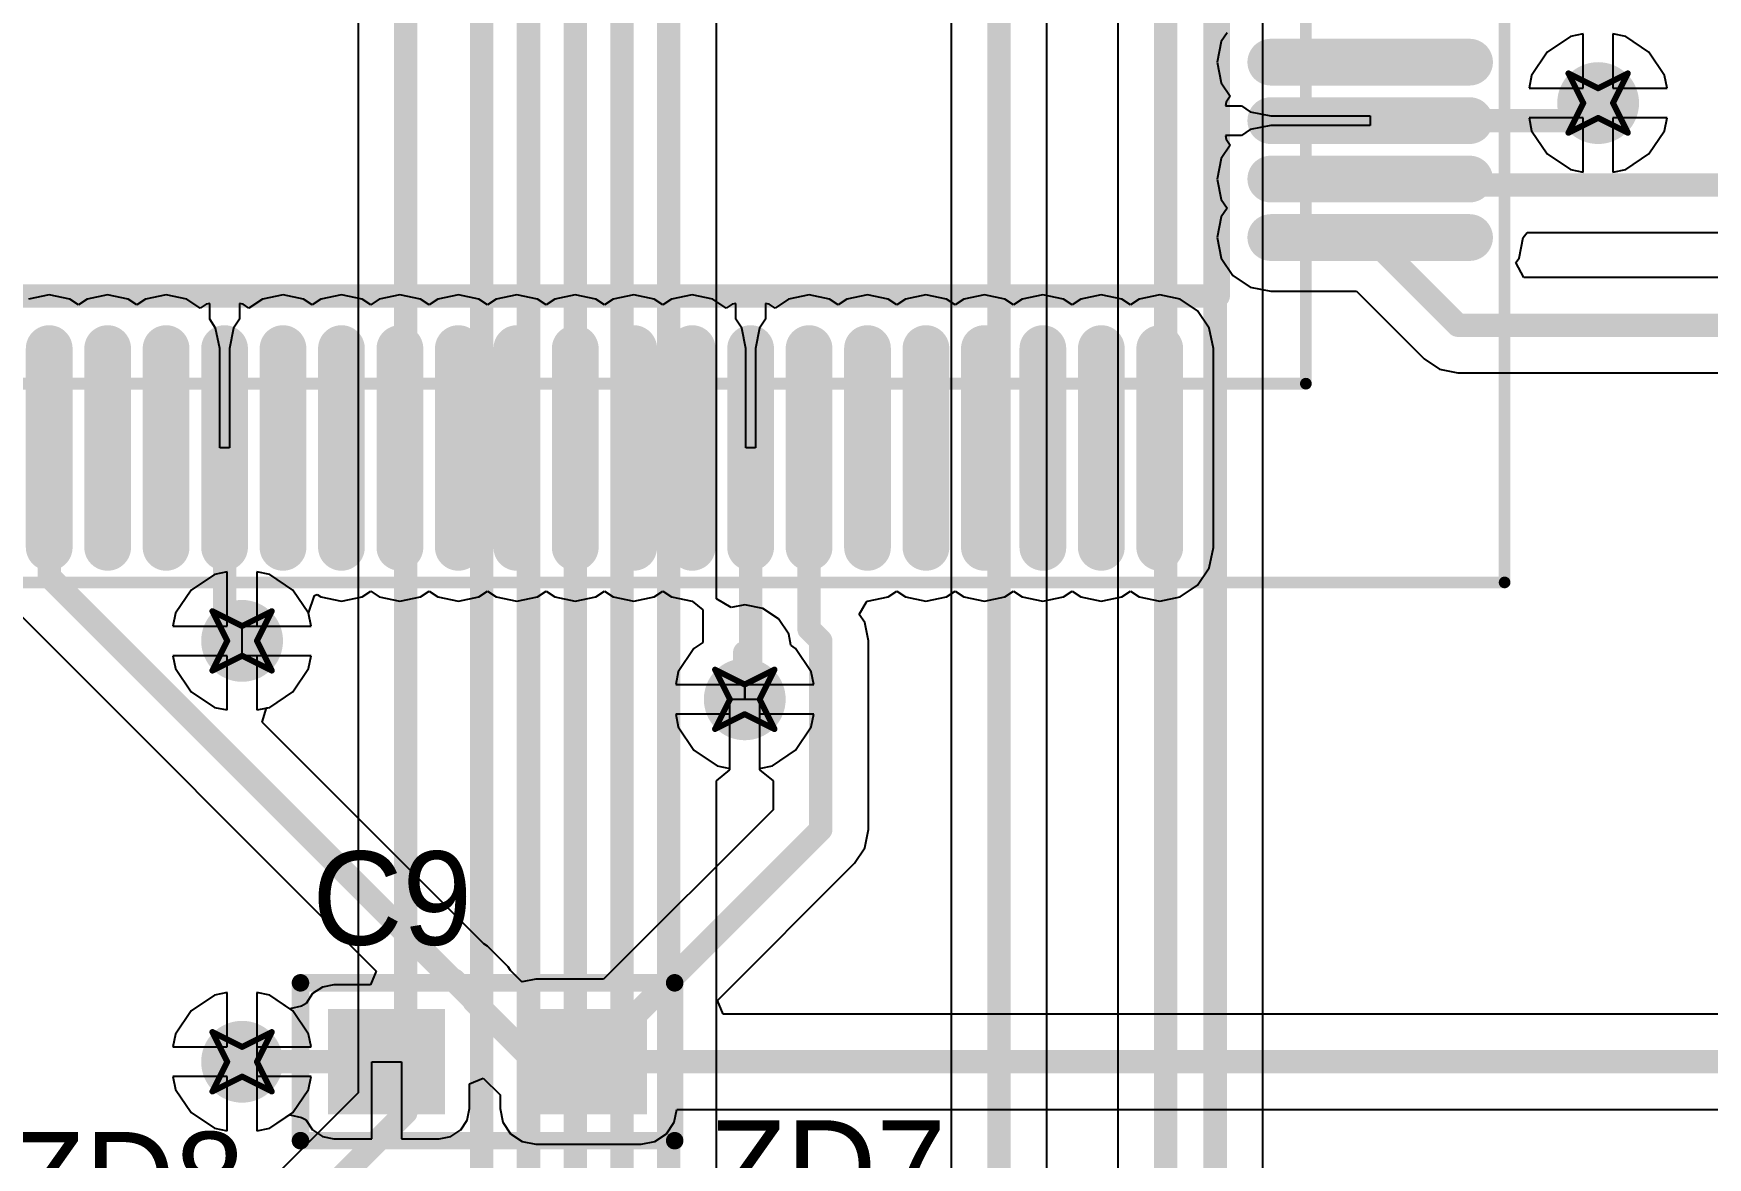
# Model space of a CAD drawing. Header units: millimetres. Extents: x 21 to 336, y 20 to 129.
# Drawn here: x 45.02 to 59.34, y 40.88 to 50.5 of the extents above; entities that cross this region are included whole.
import ezdxf

# ---------------------------------------------------------------- set-up
doc = ezdxf.new("R2010")
doc.units = ezdxf.units.MM
for name, color, linetype in [('BottomLayer', 5, 'Continuous'), ('DrillDrawing', 1, 'Continuous'), ('Mechanical13', 56, 'Continuous'), ('Mechanical15', 56, 'Continuous'), ('MultiLayer', 9, 'Continuous'), ('TopLayer', 1, 'Continuous'), ('TopOverlay', 2, 'Continuous'), ('TopPaste', 8, 'Continuous'), ('TopSolder', 216, 'Continuous')]:
    doc.layers.add(name, color=color, linetype=linetype)

# ---------------------------------------------------------------- blocks, each defined once
blk = doc.blocks.new('SMD_RC0603_10')
at = {"layer": 'TopLayer'}
for points in [[(-1.314, -0.4), (-0.414, -0.4), (-1.314, 0.4), (-0.414, 0.4)], [(0.414, -0.4), (1.314, -0.4), (0.414, 0.4), (1.314, 0.4)]]:
    blk.add_solid(points, dxfattribs=at)
at = {"layer": 'TopOverlay', "const_width": 0.15}
for points in [[(-1.6, 0.675), (1.6, 0.675)], [(-1.6, -0.675), (-1.6, 0.675)], [(1.6, -0.675), (1.6, 0.675)], [(-1.6, -0.675), (1.6, -0.675)]]:
    blk.add_lwpolyline(points, dxfattribs=at)
at = {"layer": 'TopOverlay', "const_width": 0.075}
for points in [[(-1.638, 0.675, 1), (-1.563, 0.675, 1)], [(-1.638, 0.675, 1), (-1.563, 0.675, 1)], [(1.563, 0.675, 1), (1.638, 0.675, 1)], [(1.563, 0.675, 1), (1.638, 0.675, 1)], [(-1.638, -0.675, 1), (-1.563, -0.675, 1)], [(-1.638, -0.675, 1), (-1.563, -0.675, 1)], [(1.563, -0.675, 1), (1.638, -0.675, 1)], [(1.563, -0.675, 1), (1.638, -0.675, 1)]]:
    blk.add_lwpolyline(points, format="xyb", close=True, dxfattribs=at)
at = {"layer": 'TopPaste'}
for points in [[(-1.314, -0.4), (-0.414, -0.4), (-1.314, 0.4), (-0.414, 0.4)], [(0.414, -0.4), (1.314, -0.4), (0.414, 0.4), (1.314, 0.4)]]:
    blk.add_solid(points, dxfattribs=at)
at = {"layer": 'TopSolder'}
for points in [[(-1.364, -0.45), (-0.364, -0.45), (-1.364, 0.45), (-0.364, 0.45)], [(0.364, -0.45), (1.364, -0.45), (0.364, 0.45), (1.364, 0.45)]]:
    blk.add_solid(points, dxfattribs=at)
blk = doc.blocks.new('LQFP80_N_18')
at = {"layer": 'Mechanical13', "const_width": 0.1}
for points in [[(6, -6), (6, 6)], [(-6, -6), (6, -6)]]:
    blk.add_lwpolyline(points, dxfattribs=at)
at = {"layer": 'Mechanical13', "const_width": 0.05}
blk.add_lwpolyline([(5.975, -6, 1), (6.025, -6, 1)], format="xyb", close=True, dxfattribs=at)
blk.add_lwpolyline([(5.975, -6, 1), (6.025, -6, 1)], format="xyb", close=True, dxfattribs=at)
at = {"layer": 'Mechanical15', "const_width": 0.1}
for points in [[(7.7, -7.7), (7.7, 7.7)], [(-7.7, -7.7), (7.7, -7.7)]]:
    blk.add_lwpolyline(points, dxfattribs=at)
at = {"layer": 'Mechanical15', "const_width": 0.05}
blk.add_lwpolyline([(7.675, -7.7, 1), (7.725, -7.7, 1)], format="xyb", close=True, dxfattribs=at)
blk.add_lwpolyline([(7.675, -7.7, 1), (7.725, -7.7, 1)], format="xyb", close=True, dxfattribs=at)
at = {"layer": 'TopLayer', "const_width": 0.3}
for points in [[(5.7, -3.25), (7.4, -3.25)], [(5.7, -3.75), (7.4, -3.75)], [(5.7, -4.25), (7.4, -4.25)], [(5.7, -4.75), (7.4, -4.75)], [(-4.75, -5.7), (-4.75, -7.4)], [(-4.25, -5.7), (-4.25, -7.4)], [(-3.75, -5.7), (-3.75, -7.4)], [(-3.25, -5.7), (-3.25, -7.4)], [(-2.75, -5.7), (-2.75, -7.4)], [(-2.25, -5.7), (-2.25, -7.4)], [(-1.75, -5.7), (-1.75, -7.4)], [(-1.25, -5.7), (-1.25, -7.4)], [(-0.75, -5.7), (-0.75, -7.4)], [(-0.25, -5.7), (-0.25, -7.4)], [(0.25, -5.7), (0.25, -7.4)], [(0.75, -5.7), (0.75, -7.4)], [(1.25, -5.7), (1.25, -7.4)], [(1.75, -5.7), (1.75, -7.4)], [(2.25, -5.7), (2.25, -7.4)], [(2.75, -5.7), (2.75, -7.4)], [(3.25, -5.7), (3.25, -7.4)], [(3.75, -5.7), (3.75, -7.4)], [(4.25, -5.7), (4.25, -7.4)], [(4.75, -5.7), (4.75, -7.4)]]:
    blk.add_lwpolyline(points, dxfattribs=at)
at = {"layer": 'TopLayer', "const_width": 0.15}
for points in [[(5.625, -3.25, 1), (5.775, -3.25, 1)], [(7.325, -3.25, 1), (7.475, -3.25, 1)], [(5.625, -3.75, 1), (5.775, -3.75, 1)], [(7.325, -3.75, 1), (7.475, -3.75, 1)], [(5.625, -4.25, 1), (5.775, -4.25, 1)], [(7.325, -4.25, 1), (7.475, -4.25, 1)], [(5.625, -4.75, 1), (5.775, -4.75, 1)], [(7.325, -4.75, 1), (7.475, -4.75, 1)], [(-4.825, -5.7, 1), (-4.675, -5.7, 1)], [(-4.325, -5.7, 1), (-4.175, -5.7, 1)], [(-3.825, -5.7, 1), (-3.675, -5.7, 1)], [(-3.325, -5.7, 1), (-3.175, -5.7, 1)], [(-2.825, -5.7, 1), (-2.675, -5.7, 1)], [(-2.325, -5.7, 1), (-2.175, -5.7, 1)], [(-1.825, -5.7, 1), (-1.675, -5.7, 1)], [(-1.325, -5.7, 1), (-1.175, -5.7, 1)], [(-0.825, -5.7, 1), (-0.675, -5.7, 1)], [(-0.325, -5.7, 1), (-0.175, -5.7, 1)], [(0.175, -5.7, 1), (0.325, -5.7, 1)], [(0.675, -5.7, 1), (0.825, -5.7, 1)], [(1.175, -5.7, 1), (1.325, -5.7, 1)], [(1.675, -5.7, 1), (1.825, -5.7, 1)], [(2.175, -5.7, 1), (2.325, -5.7, 1)], [(2.675, -5.7, 1), (2.825, -5.7, 1)], [(3.175, -5.7, 1), (3.325, -5.7, 1)], [(3.675, -5.7, 1), (3.825, -5.7, 1)], [(4.175, -5.7, 1), (4.325, -5.7, 1)], [(4.675, -5.7, 1), (4.825, -5.7, 1)], [(-4.825, -7.4, 1), (-4.675, -7.4, 1)], [(-4.325, -7.4, 1), (-4.175, -7.4, 1)], [(-3.825, -7.4, 1), (-3.675, -7.4, 1)], [(-3.325, -7.4, 1), (-3.175, -7.4, 1)], [(-2.825, -7.4, 1), (-2.675, -7.4, 1)], [(-2.325, -7.4, 1), (-2.175, -7.4, 1)], [(-1.825, -7.4, 1), (-1.675, -7.4, 1)], [(-1.325, -7.4, 1), (-1.175, -7.4, 1)], [(-0.825, -7.4, 1), (-0.675, -7.4, 1)], [(-0.325, -7.4, 1), (-0.175, -7.4, 1)], [(0.175, -7.4, 1), (0.325, -7.4, 1)], [(0.675, -7.4, 1), (0.825, -7.4, 1)], [(1.175, -7.4, 1), (1.325, -7.4, 1)], [(1.675, -7.4, 1), (1.825, -7.4, 1)], [(2.175, -7.4, 1), (2.325, -7.4, 1)], [(2.675, -7.4, 1), (2.825, -7.4, 1)], [(3.175, -7.4, 1), (3.325, -7.4, 1)], [(3.675, -7.4, 1), (3.825, -7.4, 1)], [(4.175, -7.4, 1), (4.325, -7.4, 1)], [(4.675, -7.4, 1), (4.825, -7.4, 1)]]:
    blk.add_lwpolyline(points, format="xyb", close=True, dxfattribs=at)
at = {"layer": 'TopOverlay', "const_width": 0.2}
for points in [[(5.25, -5.25), (5.25, 5.25)], [(-5.25, -5.25), (5.25, -5.25)]]:
    blk.add_lwpolyline(points, dxfattribs=at)
at = {"layer": 'TopOverlay', "const_width": 0.1}
blk.add_lwpolyline([(5.2, -5.25, 1), (5.3, -5.25, 1)], format="xyb", close=True, dxfattribs=at)
blk.add_lwpolyline([(5.2, -5.25, 1), (5.3, -5.25, 1)], format="xyb", close=True, dxfattribs=at)
at = {"layer": 'TopPaste', "const_width": 0.3}
for points in [[(5.7, -3.25), (7.4, -3.25)], [(5.7, -3.75), (7.4, -3.75)], [(5.7, -4.25), (7.4, -4.25)], [(5.7, -4.75), (7.4, -4.75)], [(-4.75, -5.7), (-4.75, -7.4)], [(-4.25, -5.7), (-4.25, -7.4)], [(-3.75, -5.7), (-3.75, -7.4)], [(-3.25, -5.7), (-3.25, -7.4)], [(-2.75, -5.7), (-2.75, -7.4)], [(-2.25, -5.7), (-2.25, -7.4)], [(-1.75, -5.7), (-1.75, -7.4)], [(-1.25, -5.7), (-1.25, -7.4)], [(-0.75, -5.7), (-0.75, -7.4)], [(-0.25, -5.7), (-0.25, -7.4)], [(0.25, -5.7), (0.25, -7.4)], [(0.75, -5.7), (0.75, -7.4)], [(1.25, -5.7), (1.25, -7.4)], [(1.75, -5.7), (1.75, -7.4)], [(2.25, -5.7), (2.25, -7.4)], [(2.75, -5.7), (2.75, -7.4)], [(3.25, -5.7), (3.25, -7.4)], [(3.75, -5.7), (3.75, -7.4)], [(4.25, -5.7), (4.25, -7.4)], [(4.75, -5.7), (4.75, -7.4)]]:
    blk.add_lwpolyline(points, dxfattribs=at)
at = {"layer": 'TopPaste', "const_width": 0.15}
for points in [[(5.625, -3.25, 1), (5.775, -3.25, 1)], [(7.325, -3.25, 1), (7.475, -3.25, 1)], [(5.625, -3.75, 1), (5.775, -3.75, 1)], [(7.325, -3.75, 1), (7.475, -3.75, 1)], [(5.625, -4.25, 1), (5.775, -4.25, 1)], [(7.325, -4.25, 1), (7.475, -4.25, 1)], [(5.625, -4.75, 1), (5.775, -4.75, 1)], [(7.325, -4.75, 1), (7.475, -4.75, 1)], [(-4.825, -5.7, 1), (-4.675, -5.7, 1)], [(-4.325, -5.7, 1), (-4.175, -5.7, 1)], [(-3.825, -5.7, 1), (-3.675, -5.7, 1)], [(-3.325, -5.7, 1), (-3.175, -5.7, 1)], [(-2.825, -5.7, 1), (-2.675, -5.7, 1)], [(-2.325, -5.7, 1), (-2.175, -5.7, 1)], [(-1.825, -5.7, 1), (-1.675, -5.7, 1)], [(-1.325, -5.7, 1), (-1.175, -5.7, 1)], [(-0.825, -5.7, 1), (-0.675, -5.7, 1)], [(-0.325, -5.7, 1), (-0.175, -5.7, 1)], [(0.175, -5.7, 1), (0.325, -5.7, 1)], [(0.675, -5.7, 1), (0.825, -5.7, 1)], [(1.175, -5.7, 1), (1.325, -5.7, 1)], [(1.675, -5.7, 1), (1.825, -5.7, 1)], [(2.175, -5.7, 1), (2.325, -5.7, 1)], [(2.675, -5.7, 1), (2.825, -5.7, 1)], [(3.175, -5.7, 1), (3.325, -5.7, 1)], [(3.675, -5.7, 1), (3.825, -5.7, 1)], [(4.175, -5.7, 1), (4.325, -5.7, 1)], [(4.675, -5.7, 1), (4.825, -5.7, 1)], [(-4.825, -7.4, 1), (-4.675, -7.4, 1)], [(-4.325, -7.4, 1), (-4.175, -7.4, 1)], [(-3.825, -7.4, 1), (-3.675, -7.4, 1)], [(-3.325, -7.4, 1), (-3.175, -7.4, 1)], [(-2.825, -7.4, 1), (-2.675, -7.4, 1)], [(-2.325, -7.4, 1), (-2.175, -7.4, 1)], [(-1.825, -7.4, 1), (-1.675, -7.4, 1)], [(-1.325, -7.4, 1), (-1.175, -7.4, 1)], [(-0.825, -7.4, 1), (-0.675, -7.4, 1)], [(-0.325, -7.4, 1), (-0.175, -7.4, 1)], [(0.175, -7.4, 1), (0.325, -7.4, 1)], [(0.675, -7.4, 1), (0.825, -7.4, 1)], [(1.175, -7.4, 1), (1.325, -7.4, 1)], [(1.675, -7.4, 1), (1.825, -7.4, 1)], [(2.175, -7.4, 1), (2.325, -7.4, 1)], [(2.675, -7.4, 1), (2.825, -7.4, 1)], [(3.175, -7.4, 1), (3.325, -7.4, 1)], [(3.675, -7.4, 1), (3.825, -7.4, 1)], [(4.175, -7.4, 1), (4.325, -7.4, 1)], [(4.675, -7.4, 1), (4.825, -7.4, 1)]]:
    blk.add_lwpolyline(points, format="xyb", close=True, dxfattribs=at)
at = {"layer": 'TopSolder', "const_width": 0.4}
for points in [[(5.7, -3.25), (7.4, -3.25)], [(5.7, -3.75), (7.4, -3.75)], [(5.7, -4.25), (7.4, -4.25)], [(5.7, -4.75), (7.4, -4.75)], [(-4.75, -5.7), (-4.75, -7.4)], [(-4.25, -5.7), (-4.25, -7.4)], [(-3.75, -5.7), (-3.75, -7.4)], [(-3.25, -5.7), (-3.25, -7.4)], [(-2.75, -5.7), (-2.75, -7.4)], [(-2.25, -5.7), (-2.25, -7.4)], [(-1.75, -5.7), (-1.75, -7.4)], [(-1.25, -5.7), (-1.25, -7.4)], [(-0.75, -5.7), (-0.75, -7.4)], [(-0.25, -5.7), (-0.25, -7.4)], [(0.25, -5.7), (0.25, -7.4)], [(0.75, -5.7), (0.75, -7.4)], [(1.25, -5.7), (1.25, -7.4)], [(1.75, -5.7), (1.75, -7.4)], [(2.25, -5.7), (2.25, -7.4)], [(2.75, -5.7), (2.75, -7.4)], [(3.25, -5.7), (3.25, -7.4)], [(3.75, -5.7), (3.75, -7.4)], [(4.25, -5.7), (4.25, -7.4)], [(4.75, -5.7), (4.75, -7.4)]]:
    blk.add_lwpolyline(points, dxfattribs=at)
at = {"layer": 'TopSolder', "const_width": 0.2}
for points in [[(5.6, -3.25, 1), (5.8, -3.25, 1)], [(7.3, -3.25, 1), (7.5, -3.25, 1)], [(5.6, -3.75, 1), (5.8, -3.75, 1)], [(7.3, -3.75, 1), (7.5, -3.75, 1)], [(5.6, -4.25, 1), (5.8, -4.25, 1)], [(7.3, -4.25, 1), (7.5, -4.25, 1)], [(5.6, -4.75, 1), (5.8, -4.75, 1)], [(7.3, -4.75, 1), (7.5, -4.75, 1)], [(-4.85, -5.7, 1), (-4.65, -5.7, 1)], [(-4.35, -5.7, 1), (-4.15, -5.7, 1)], [(-3.85, -5.7, 1), (-3.65, -5.7, 1)], [(-3.35, -5.7, 1), (-3.15, -5.7, 1)], [(-2.85, -5.7, 1), (-2.65, -5.7, 1)], [(-2.35, -5.7, 1), (-2.15, -5.7, 1)], [(-1.85, -5.7, 1), (-1.65, -5.7, 1)], [(-1.35, -5.7, 1), (-1.15, -5.7, 1)], [(-0.85, -5.7, 1), (-0.65, -5.7, 1)], [(-0.35, -5.7, 1), (-0.15, -5.7, 1)], [(0.15, -5.7, 1), (0.35, -5.7, 1)], [(0.65, -5.7, 1), (0.85, -5.7, 1)], [(1.15, -5.7, 1), (1.35, -5.7, 1)], [(1.65, -5.7, 1), (1.85, -5.7, 1)], [(2.15, -5.7, 1), (2.35, -5.7, 1)], [(2.65, -5.7, 1), (2.85, -5.7, 1)], [(3.15, -5.7, 1), (3.35, -5.7, 1)], [(3.65, -5.7, 1), (3.85, -5.7, 1)], [(4.15, -5.7, 1), (4.35, -5.7, 1)], [(4.65, -5.7, 1), (4.85, -5.7, 1)], [(-4.85, -7.4, 1), (-4.65, -7.4, 1)], [(-4.35, -7.4, 1), (-4.15, -7.4, 1)], [(-3.85, -7.4, 1), (-3.65, -7.4, 1)], [(-3.35, -7.4, 1), (-3.15, -7.4, 1)], [(-2.85, -7.4, 1), (-2.65, -7.4, 1)], [(-2.35, -7.4, 1), (-2.15, -7.4, 1)], [(-1.85, -7.4, 1), (-1.65, -7.4, 1)], [(-1.35, -7.4, 1), (-1.15, -7.4, 1)], [(-0.85, -7.4, 1), (-0.65, -7.4, 1)], [(-0.35, -7.4, 1), (-0.15, -7.4, 1)], [(0.15, -7.4, 1), (0.35, -7.4, 1)], [(0.65, -7.4, 1), (0.85, -7.4, 1)], [(1.15, -7.4, 1), (1.35, -7.4, 1)], [(1.65, -7.4, 1), (1.85, -7.4, 1)], [(2.15, -7.4, 1), (2.35, -7.4, 1)], [(2.65, -7.4, 1), (2.85, -7.4, 1)], [(3.15, -7.4, 1), (3.35, -7.4, 1)], [(3.65, -7.4, 1), (3.85, -7.4, 1)], [(4.15, -7.4, 1), (4.35, -7.4, 1)], [(4.65, -7.4, 1), (4.85, -7.4, 1)]]:
    blk.add_lwpolyline(points, format="xyb", close=True, dxfattribs=at)

msp = doc.modelspace()

# ---------------------------------------------------------------- linework, layer by layer
at = {"layer": 'BottomLayer'}
for p, q in [((55.532, 38.245), (55.532, 58.076)), ((54.292, 56.531), (54.292, 37.9)), ((47.792, 55.966), (47.792, 41.434)), ((52.867, 53.919), (52.867, 38.469)), ((53.683, 38.3), (53.683, 53.919)), ((50.858, 45.66), (50.858, 52.981)), ((58.164, 50.469), (57.965, 50.335)), ((58.273, 50.491), (58.164, 50.469)), ((58.273, 50.027), (58.273, 50.491)), ((58.636, 50.469), (58.527, 50.491)), ((58.527, 50.491), (58.527, 50.027)), ((58.835, 50.335), (58.636, 50.469)), ((57.965, 50.335), (57.831, 50.136)), ((58.969, 50.136), (58.835, 50.335)), ((57.831, 50.136), (57.809, 50.027)), ((58.991, 50.027), (58.969, 50.136)), ((57.809, 50.027), (58.273, 50.027)), ((58.527, 50.027), (58.991, 50.027)), ((58.273, 49.773), (57.809, 49.773)), ((57.809, 49.773), (57.831, 49.664)), ((58.273, 49.309), (58.273, 49.773)), ((58.991, 49.773), (58.527, 49.773)), ((58.527, 49.773), (58.527, 49.309)), ((58.969, 49.664), (58.991, 49.773)), ((57.831, 49.664), (57.965, 49.465)), ((58.835, 49.465), (58.969, 49.664)), ((57.965, 49.465), (58.164, 49.331)), ((58.636, 49.331), (58.835, 49.465)), ((58.164, 49.331), (58.273, 49.309)), ((58.527, 49.309), (58.636, 49.331)), ((46.564, 45.869), (46.365, 45.735)), ((46.673, 45.891), (46.564, 45.869)), ((46.673, 45.427), (46.673, 45.891)), ((47.036, 45.869), (46.927, 45.891)), ((46.927, 45.891), (46.927, 45.427)), ((47.235, 45.735), (47.036, 45.869)), ((46.365, 45.735), (46.231, 45.536)), ((47.369, 45.536), (47.235, 45.735)), ((50.985, 45.585), (50.858, 45.66)), ((51.1, 45.608), (50.985, 45.585)), ((51.256, 45.577), (51.1, 45.608)), ((51.388, 45.488), (51.256, 45.577)), ((46.231, 45.536), (46.209, 45.427)), ((46.209, 45.427), (46.673, 45.427)), ((46.927, 45.427), (47.391, 45.427)), ((47.391, 45.427), (47.369, 45.536)), ((51.477, 45.356), (51.388, 45.488)), ((51.495, 45.262), (51.477, 45.356)), ((51.535, 45.235), (51.495, 45.262)), ((46.673, 45.173), (46.209, 45.173)), ((46.209, 45.173), (46.231, 45.064)), ((46.673, 44.709), (46.673, 45.173)), ((47.391, 45.173), (46.927, 45.173)), ((46.927, 45.173), (46.927, 44.709)), ((47.369, 45.064), (47.391, 45.173)), ((51.669, 45.036), (51.535, 45.235)), ((46.231, 45.064), (46.365, 44.865)), ((47.235, 44.865), (47.369, 45.064)), ((51.691, 44.927), (51.669, 45.036)), ((46.365, 44.865), (46.564, 44.731)), ((47.036, 44.731), (47.235, 44.865)), ((51.1, 44.8), (51.1, 44.927)), ((51.1, 44.927), (51.691, 44.927)), ((46.564, 44.731), (46.673, 44.709)), ((46.927, 44.709), (47.036, 44.731)), ((50.973, 44.197), (50.973, 44.8)), ((50.973, 44.8), (51.1, 44.8)), ((51.691, 44.673), (51.227, 44.673)), ((51.227, 44.673), (51.227, 44.209)), ((51.535, 44.365), (51.669, 44.564)), ((51.669, 44.564), (51.691, 44.673)), ((51.336, 44.231), (51.535, 44.365)), ((50.858, 44.103), (50.973, 44.197)), ((51.227, 44.209), (51.336, 44.231)), ((50.858, 35.787), (50.858, 44.103)), ((46.564, 42.269), (46.365, 42.135)), ((46.673, 42.291), (46.564, 42.269)), ((46.673, 41.827), (46.673, 42.291)), ((47.036, 42.269), (46.927, 42.291)), ((46.927, 42.291), (46.927, 41.827)), ((47.235, 42.135), (47.036, 42.269)), ((46.365, 42.135), (46.231, 41.936)), ((47.369, 41.936), (47.235, 42.135)), ((46.231, 41.936), (46.209, 41.827)), ((46.209, 41.827), (46.673, 41.827)), ((46.927, 41.827), (47.391, 41.827)), ((47.391, 41.827), (47.369, 41.936)), ((46.673, 41.573), (46.209, 41.573)), ((46.209, 41.573), (46.231, 41.464)), ((46.673, 41.109), (46.673, 41.573)), ((47.391, 41.573), (46.927, 41.573)), ((46.927, 41.573), (46.927, 41.109)), ((47.369, 41.464), (47.391, 41.573)), ((47.792, 41.434), (41.782, 35.423)), ((46.231, 41.464), (46.365, 41.265)), ((47.235, 41.265), (47.369, 41.464)), ((46.365, 41.265), (46.564, 41.131)), ((47.036, 41.131), (47.235, 41.265)), ((46.564, 41.131), (46.673, 41.109)), ((46.927, 41.109), (47.036, 41.131))]:
    msp.add_line(p, q, dxfattribs=at)
at = {"layer": 'BottomLayer', "const_width": 0.2}
for points in [[(55.124, 38.076), (55.124, 58.076)], [(54.7, 37.9), (54.7, 56.7)], [(48.85, 40.43), (48.85, 56.05)], [(48.2, 41.265), (48.2, 55.966)], [(49.25, 38.29), (49.25, 55.25)], [(49.65, 37.896), (49.65, 54.45)], [(53.275, 38.3), (53.275, 54.425)], [(50.05, 36.55), (50.05, 53.85)], [(50.45, 35.618), (50.45, 53.15)], [(51.1, 44.8), (51.1, 45.2)], [(42.07, 35.135), (48.2, 41.265)]]:
    msp.add_lwpolyline(points, dxfattribs=at)
at = {"layer": 'BottomLayer'}
for points, const_width in [([(58.225, 49.9, 1), (58.575, 49.9, 1)], 0.35), ([(46.625, 45.3, 1), (46.975, 45.3, 1)], 0.35), ([(51.05, 45.2, 1), (51.15, 45.2, 1)], 0.1), ([(50.925, 44.8, 1), (51.275, 44.8, 1)], 0.35), ([(51.05, 44.8, 1), (51.15, 44.8, 1)], 0.1), ([(46.625, 41.7, 1), (46.975, 41.7, 1)], 0.35), ([(48.15, 41.265, 1), (48.25, 41.265, 1)], 0.1), ([(48.15, 41.265, 1), (48.25, 41.265, 1)], 0.1)]:
    msp.add_lwpolyline(points, format="xyb", close=True, dxfattribs=dict(at, const_width=const_width))
at = {"layer": 'DrillDrawing', "const_width": 0.0508}
for points in [[(58.146, 50.154), (58.4, 50.027)], [(58.146, 50.154), (58.273, 49.9)], [(58.4, 50.027), (58.654, 50.154)], [(58.527, 49.9), (58.654, 50.154)], [(58.146, 49.646), (58.273, 49.9)], [(58.527, 49.9), (58.654, 49.646)], [(58.146, 49.646), (58.4, 49.773)], [(58.4, 49.773), (58.654, 49.646)], [(46.546, 45.554), (46.8, 45.427)], [(46.546, 45.554), (46.673, 45.3)], [(46.8, 45.427), (47.054, 45.554)], [(46.927, 45.3), (47.054, 45.554)], [(46.546, 45.046), (46.673, 45.3)], [(46.927, 45.3), (47.054, 45.046)], [(46.546, 45.046), (46.8, 45.173)], [(46.8, 45.173), (47.054, 45.046)], [(50.846, 45.054), (51.1, 44.927)], [(50.846, 45.054), (50.973, 44.8)], [(51.1, 44.927), (51.354, 45.054)], [(51.227, 44.8), (51.354, 45.054)], [(50.846, 44.546), (50.973, 44.8)], [(51.227, 44.8), (51.354, 44.546)], [(50.846, 44.546), (51.1, 44.673)], [(51.1, 44.673), (51.354, 44.546)], [(46.546, 41.954), (46.8, 41.827)], [(46.546, 41.954), (46.673, 41.7)], [(46.8, 41.827), (47.054, 41.954)], [(46.927, 41.7), (47.054, 41.954)], [(46.546, 41.446), (46.673, 41.7)], [(46.927, 41.7), (47.054, 41.446)], [(46.546, 41.446), (46.8, 41.573)], [(46.8, 41.573), (47.054, 41.446)]]:
    msp.add_lwpolyline(points, dxfattribs=at)
at = {"layer": 'DrillDrawing', "const_width": 0.0254}
for points in [[(58.133, 50.154, 1), (58.159, 50.154, 1)], [(58.133, 50.154, 1), (58.159, 50.154, 1)], [(58.641, 50.154, 1), (58.667, 50.154, 1)], [(58.641, 50.154, 1), (58.667, 50.154, 1)], [(58.387, 50.027, 1), (58.413, 50.027, 1)], [(58.387, 50.027, 1), (58.413, 50.027, 1)], [(58.26, 49.9, 1), (58.286, 49.9, 1)], [(58.26, 49.9, 1), (58.286, 49.9, 1)], [(58.514, 49.9, 1), (58.54, 49.9, 1)], [(58.514, 49.9, 1), (58.54, 49.9, 1)], [(58.387, 49.773, 1), (58.413, 49.773, 1)], [(58.387, 49.773, 1), (58.413, 49.773, 1)], [(58.133, 49.646, 1), (58.159, 49.646, 1)], [(58.133, 49.646, 1), (58.159, 49.646, 1)], [(58.641, 49.646, 1), (58.667, 49.646, 1)], [(58.641, 49.646, 1), (58.667, 49.646, 1)], [(46.533, 45.554, 1), (46.559, 45.554, 1)], [(46.533, 45.554, 1), (46.559, 45.554, 1)], [(47.041, 45.554, 1), (47.067, 45.554, 1)], [(47.041, 45.554, 1), (47.067, 45.554, 1)], [(46.787, 45.427, 1), (46.813, 45.427, 1)], [(46.787, 45.427, 1), (46.813, 45.427, 1)], [(46.66, 45.3, 1), (46.686, 45.3, 1)], [(46.66, 45.3, 1), (46.686, 45.3, 1)], [(46.914, 45.3, 1), (46.94, 45.3, 1)], [(46.914, 45.3, 1), (46.94, 45.3, 1)], [(46.787, 45.173, 1), (46.813, 45.173, 1)], [(46.787, 45.173, 1), (46.813, 45.173, 1)], [(46.533, 45.046, 1), (46.559, 45.046, 1)], [(46.533, 45.046, 1), (46.559, 45.046, 1)], [(47.041, 45.046, 1), (47.067, 45.046, 1)], [(47.041, 45.046, 1), (47.067, 45.046, 1)], [(50.833, 45.054, 1), (50.859, 45.054, 1)], [(50.833, 45.054, 1), (50.859, 45.054, 1)], [(51.341, 45.054, 1), (51.367, 45.054, 1)], [(51.341, 45.054, 1), (51.367, 45.054, 1)], [(50.96, 44.8, 1), (50.986, 44.8, 1)], [(50.96, 44.8, 1), (50.986, 44.8, 1)], [(51.087, 44.927, 1), (51.113, 44.927, 1)], [(51.087, 44.927, 1), (51.113, 44.927, 1)], [(51.214, 44.8, 1), (51.24, 44.8, 1)], [(51.214, 44.8, 1), (51.24, 44.8, 1)], [(51.087, 44.673, 1), (51.113, 44.673, 1)], [(51.087, 44.673, 1), (51.113, 44.673, 1)], [(50.833, 44.546, 1), (50.859, 44.546, 1)], [(50.833, 44.546, 1), (50.859, 44.546, 1)], [(51.341, 44.546, 1), (51.367, 44.546, 1)], [(51.341, 44.546, 1), (51.367, 44.546, 1)], [(46.533, 41.954, 1), (46.559, 41.954, 1)], [(46.533, 41.954, 1), (46.559, 41.954, 1)], [(47.041, 41.954, 1), (47.067, 41.954, 1)], [(47.041, 41.954, 1), (47.067, 41.954, 1)], [(46.787, 41.827, 1), (46.813, 41.827, 1)], [(46.787, 41.827, 1), (46.813, 41.827, 1)], [(46.66, 41.7, 1), (46.686, 41.7, 1)], [(46.66, 41.7, 1), (46.686, 41.7, 1)], [(46.914, 41.7, 1), (46.94, 41.7, 1)], [(46.914, 41.7, 1), (46.94, 41.7, 1)], [(46.787, 41.573, 1), (46.813, 41.573, 1)], [(46.787, 41.573, 1), (46.813, 41.573, 1)], [(46.533, 41.446, 1), (46.559, 41.446, 1)], [(46.533, 41.446, 1), (46.559, 41.446, 1)], [(47.041, 41.446, 1), (47.067, 41.446, 1)], [(47.041, 41.446, 1), (47.067, 41.446, 1)]]:
    msp.add_lwpolyline(points, format="xyb", close=True, dxfattribs=at)
at = {"layer": 'MultiLayer', "const_width": 0.35}
for points in [[(58.225, 49.9, 1), (58.575, 49.9, 1)], [(46.625, 45.3, 1), (46.975, 45.3, 1)], [(50.925, 44.8, 1), (51.275, 44.8, 1)], [(46.625, 41.7, 1), (46.975, 41.7, 1)]]:
    msp.add_lwpolyline(points, format="xyb", close=True, dxfattribs=at)
at = {"layer": 'TopLayer'}
for p, q in [((55.176, 50.426), (55.141, 50.25)), ((55.226, 50.5), (55.176, 50.426)), ((55.141, 50.25), (55.176, 50.074)), ((55.176, 50.074), (55.253, 49.959)), ((55.219, 49.908), (55.213, 49.877)), ((55.213, 49.877), (55.348, 49.877)), ((55.253, 49.959), (55.219, 49.908)), ((55.348, 49.877), (55.424, 49.826)), ((55.424, 49.826), (55.6, 49.791)), ((55.6, 49.709), (55.424, 49.674)), ((55.6, 49.791), (56.45, 49.791)), ((56.45, 49.709), (55.6, 49.709)), ((56.45, 49.791), (56.45, 49.709)), ((55.348, 49.623), (55.213, 49.623)), ((55.213, 49.623), (55.219, 49.592)), ((55.219, 49.592), (55.253, 49.541)), ((55.424, 49.674), (55.348, 49.623)), ((55.176, 49.426), (55.141, 49.25)), ((55.253, 49.541), (55.176, 49.426)), ((55.141, 49.25), (55.176, 49.074)), ((55.176, 49.074), (55.226, 49)), ((55.226, 49), (55.176, 48.926)), ((55.176, 48.926), (55.141, 48.75)), ((55.141, 48.75), (55.176, 48.574)), ((57.724, 48.574), (57.759, 48.75)), ((57.759, 48.75), (57.793, 48.792)), ((57.793, 48.792), (59.494, 48.792)), ((55.176, 48.574), (55.276, 48.426)), ((57.697, 48.535), (57.724, 48.574)), ((55.276, 48.426), (55.424, 48.326)), ((57.765, 48.408), (57.697, 48.535)), ((66.74, 48.408), (57.765, 48.408)), ((55.424, 48.326), (55.6, 48.291)), ((55.6, 48.291), (56.332, 48.291)), ((56.332, 48.291), (56.912, 47.712)), ((45.15, 48.259), (44.974, 48.224)), ((45.326, 48.224), (45.15, 48.259)), ((45.4, 48.174), (45.326, 48.224)), ((45.474, 48.224), (45.4, 48.174)), ((45.65, 48.259), (45.474, 48.224)), ((45.826, 48.224), (45.65, 48.259)), ((45.9, 48.174), (45.826, 48.224)), ((45.974, 48.224), (45.9, 48.174)), ((46.15, 48.259), (45.974, 48.224)), ((46.326, 48.224), (46.15, 48.259)), ((46.441, 48.147), (46.326, 48.224)), ((46.492, 48.181), (46.441, 48.147)), ((46.523, 48.187), (46.492, 48.181)), ((46.523, 48.052), (46.523, 48.187)), ((46.808, 48.181), (46.777, 48.187)), ((46.777, 48.187), (46.777, 48.052)), ((46.859, 48.147), (46.808, 48.181)), ((46.974, 48.224), (46.859, 48.147)), ((47.15, 48.259), (46.974, 48.224)), ((47.326, 48.224), (47.15, 48.259)), ((47.4, 48.174), (47.326, 48.224)), ((47.474, 48.224), (47.4, 48.174)), ((47.65, 48.259), (47.474, 48.224)), ((47.826, 48.224), (47.65, 48.259)), ((47.9, 48.174), (47.826, 48.224)), ((47.974, 48.224), (47.9, 48.174)), ((48.15, 48.259), (47.974, 48.224)), ((48.326, 48.224), (48.15, 48.259)), ((48.4, 48.174), (48.326, 48.224)), ((48.474, 48.224), (48.4, 48.174)), ((48.65, 48.259), (48.474, 48.224)), ((48.826, 48.224), (48.65, 48.259)), ((48.9, 48.174), (48.826, 48.224)), ((48.974, 48.224), (48.9, 48.174)), ((49.15, 48.259), (48.974, 48.224)), ((49.326, 48.224), (49.15, 48.259)), ((49.4, 48.174), (49.326, 48.224)), ((49.474, 48.224), (49.4, 48.174)), ((49.65, 48.259), (49.474, 48.224)), ((49.826, 48.224), (49.65, 48.259)), ((49.9, 48.174), (49.826, 48.224)), ((49.974, 48.224), (49.9, 48.174)), ((50.15, 48.259), (49.974, 48.224)), ((50.326, 48.224), (50.15, 48.259)), ((50.4, 48.174), (50.326, 48.224)), ((50.474, 48.224), (50.4, 48.174)), ((50.65, 48.259), (50.474, 48.224)), ((50.826, 48.224), (50.65, 48.259)), ((50.941, 48.147), (50.826, 48.224)), ((50.992, 48.181), (50.941, 48.147)), ((51.023, 48.187), (50.992, 48.181)), ((51.023, 48.052), (51.023, 48.187)), ((51.308, 48.181), (51.277, 48.187)), ((51.277, 48.187), (51.277, 48.052)), ((51.359, 48.147), (51.308, 48.181)), ((51.474, 48.224), (51.359, 48.147)), ((51.65, 48.259), (51.474, 48.224)), ((51.826, 48.224), (51.65, 48.259)), ((51.9, 48.174), (51.826, 48.224)), ((51.974, 48.224), (51.9, 48.174)), ((52.15, 48.259), (51.974, 48.224)), ((52.326, 48.224), (52.15, 48.259)), ((52.4, 48.174), (52.326, 48.224)), ((52.474, 48.224), (52.4, 48.174)), ((52.65, 48.259), (52.474, 48.224)), ((52.826, 48.224), (52.65, 48.259)), ((52.9, 48.174), (52.826, 48.224)), ((52.974, 48.224), (52.9, 48.174)), ((53.15, 48.259), (52.974, 48.224)), ((53.326, 48.224), (53.15, 48.259)), ((53.4, 48.174), (53.326, 48.224)), ((53.474, 48.224), (53.4, 48.174)), ((53.65, 48.259), (53.474, 48.224)), ((53.826, 48.224), (53.65, 48.259)), ((53.9, 48.174), (53.826, 48.224)), ((53.974, 48.224), (53.9, 48.174)), ((54.15, 48.259), (53.974, 48.224)), ((54.326, 48.224), (54.15, 48.259)), ((54.4, 48.174), (54.326, 48.224)), ((54.474, 48.224), (54.4, 48.174)), ((54.65, 48.259), (54.474, 48.224)), ((54.826, 48.224), (54.65, 48.259)), ((54.974, 48.124), (54.826, 48.224)), ((55.074, 47.976), (54.974, 48.124)), ((46.574, 47.976), (46.523, 48.052)), ((46.609, 47.8), (46.574, 47.976)), ((46.726, 47.976), (46.691, 47.8)), ((46.777, 48.052), (46.726, 47.976)), ((51.074, 47.976), (51.023, 48.052)), ((51.109, 47.8), (51.074, 47.976)), ((51.226, 47.976), (51.191, 47.8)), ((51.277, 48.052), (51.226, 47.976)), ((55.109, 47.8), (55.074, 47.976)), ((46.609, 46.95), (46.609, 47.8)), ((46.691, 47.8), (46.691, 46.95)), ((51.109, 46.95), (51.109, 47.8)), ((51.191, 47.8), (51.191, 46.95)), ((55.109, 46.1), (55.109, 47.8)), ((56.912, 47.712), (57.044, 47.623)), ((57.044, 47.623), (57.2, 47.592)), ((57.2, 47.592), (57.2, 47.592)), ((57.2, 47.592), (66.523, 47.592)), ((46.691, 46.95), (46.609, 46.95)), ((51.191, 46.95), (51.109, 46.95)), ((55.074, 45.924), (55.109, 46.1)), ((54.974, 45.776), (55.074, 45.924)), ((47.369, 45.536), (47.42, 45.688)), ((47.42, 45.688), (47.443, 45.697)), ((47.443, 45.697), (47.474, 45.676)), ((47.826, 45.676), (47.9, 45.726)), ((47.9, 45.726), (47.974, 45.676)), ((48.326, 45.676), (48.4, 45.726)), ((48.4, 45.726), (48.474, 45.676)), ((48.826, 45.676), (48.9, 45.726)), ((48.9, 45.726), (48.974, 45.676)), ((49.326, 45.676), (49.4, 45.726)), ((49.4, 45.726), (49.474, 45.676)), ((49.826, 45.676), (49.9, 45.726)), ((49.9, 45.726), (49.974, 45.676)), ((50.326, 45.676), (50.4, 45.726)), ((50.4, 45.726), (50.474, 45.676)), ((52.326, 45.676), (52.4, 45.726)), ((52.4, 45.726), (52.474, 45.676)), ((52.826, 45.676), (52.9, 45.726)), ((52.9, 45.726), (52.974, 45.676)), ((53.326, 45.676), (53.4, 45.726)), ((53.4, 45.726), (53.474, 45.676)), ((53.826, 45.676), (53.9, 45.726)), ((53.9, 45.726), (53.974, 45.676)), ((54.326, 45.676), (54.4, 45.726)), ((54.4, 45.726), (54.474, 45.676)), ((54.826, 45.676), (54.974, 45.776)), ((44.862, 45.562), (47.947, 42.476)), ((47.474, 45.676), (47.65, 45.641)), ((47.65, 45.641), (47.826, 45.676)), ((47.974, 45.676), (48.15, 45.641)), ((48.15, 45.641), (48.326, 45.676)), ((48.474, 45.676), (48.65, 45.641)), ((48.65, 45.641), (48.826, 45.676)), ((48.974, 45.676), (49.15, 45.641)), ((49.15, 45.641), (49.326, 45.676)), ((49.474, 45.676), (49.65, 45.641)), ((49.65, 45.641), (49.826, 45.676)), ((49.974, 45.676), (50.15, 45.641)), ((50.15, 45.641), (50.326, 45.676)), ((50.474, 45.676), (50.65, 45.641)), ((50.65, 45.641), (50.742, 45.566)), ((50.742, 45.566), (50.742, 45.287)), ((52.08, 45.526), (52.14, 45.633)), ((52.14, 45.633), (52.15, 45.641)), ((52.15, 45.641), (52.326, 45.676)), ((52.474, 45.676), (52.65, 45.641)), ((52.65, 45.641), (52.826, 45.676)), ((52.974, 45.676), (53.15, 45.641)), ((53.15, 45.641), (53.326, 45.676)), ((53.474, 45.676), (53.65, 45.641)), ((53.65, 45.641), (53.826, 45.676)), ((53.974, 45.676), (54.15, 45.641)), ((54.15, 45.641), (54.326, 45.676)), ((54.474, 45.676), (54.65, 45.641)), ((54.65, 45.641), (54.826, 45.676)), ((46.8, 45.173), (46.8, 45.427)), ((46.8, 45.427), (47.391, 45.427)), ((47.391, 45.427), (47.369, 45.536)), ((52.127, 45.456), (52.08, 45.526)), ((52.158, 45.3), (52.127, 45.456)), ((50.742, 45.287), (50.665, 45.235)), ((52.158, 43.686), (52.158, 45.3)), ((52.158, 45.3), (52.158, 45.3)), ((47.391, 45.173), (46.8, 45.173)), ((47.369, 45.064), (47.391, 45.173)), ((50.665, 45.235), (50.531, 45.036)), ((47.235, 44.865), (47.369, 45.064)), ((50.531, 45.036), (50.509, 44.927)), ((47.036, 44.731), (47.235, 44.865)), ((50.509, 44.927), (51.1, 44.927)), ((51.1, 44.927), (51.1, 44.8)), ((46.972, 44.604), (47.009, 44.726)), ((47.009, 44.726), (47.036, 44.731)), ((51.1, 44.8), (51.227, 44.8)), ((51.227, 44.8), (51.227, 44.197)), ((48.867, 42.71), (46.972, 44.604)), ((50.973, 44.673), (50.509, 44.673)), ((50.509, 44.673), (50.531, 44.564)), ((50.531, 44.564), (50.665, 44.365)), ((50.973, 44.209), (50.973, 44.673)), ((50.665, 44.365), (50.864, 44.231)), ((50.864, 44.231), (50.973, 44.209)), ((51.227, 44.197), (51.342, 44.103)), ((51.342, 44.103), (51.342, 43.855)), ((51.342, 43.855), (49.893, 42.406)), ((52.127, 43.53), (52.158, 43.686)), ((52.158, 43.686), (52.158, 43.686)), ((50.866, 42.225), (52.038, 43.398)), ((52.038, 43.398), (52.127, 43.53)), ((48.899, 42.688), (48.867, 42.71)), ((49.075, 42.513), (48.899, 42.688)), ((47.947, 42.476), (47.898, 42.359)), ((49.096, 42.481), (49.075, 42.513)), ((49.075, 42.513), (49.075, 42.513)), ((49.195, 42.382), (49.096, 42.481)), ((49.314, 42.406), (49.197, 42.383)), ((49.893, 42.406), (49.314, 42.406)), ((46.564, 42.269), (46.365, 42.135)), ((46.673, 42.291), (46.564, 42.269)), ((46.673, 41.827), (46.673, 42.291)), ((47.036, 42.269), (46.927, 42.291)), ((46.927, 42.291), (46.927, 41.7)), ((47.209, 42.153), (47.036, 42.269)), ((47.403, 42.283), (47.347, 42.199)), ((47.487, 42.339), (47.403, 42.283)), ((47.586, 42.359), (47.487, 42.339)), ((47.898, 42.359), (47.586, 42.359)), ((49.197, 42.383), (49.195, 42.382)), ((46.365, 42.135), (46.231, 41.936)), ((47.308, 42.176), (47.209, 42.153)), ((47.347, 42.197), (47.308, 42.176)), ((47.347, 42.199), (47.347, 42.197)), ((50.914, 42.108), (50.866, 42.225)), ((59.594, 42.108), (50.914, 42.108)), ((46.231, 41.936), (46.209, 41.827)), ((46.209, 41.827), (46.673, 41.827)), ((46.927, 41.7), (46.927, 41.109)), ((47.909, 41.041), (47.909, 41.7)), ((47.909, 41.7), (48.163, 41.7)), ((48.163, 41.7), (48.163, 41.041)), ((46.673, 41.573), (46.209, 41.573)), ((46.209, 41.573), (46.231, 41.464)), ((46.673, 41.109), (46.673, 41.573)), ((48.745, 41.512), (48.863, 41.561)), ((48.863, 41.561), (49.008, 41.416)), ((46.231, 41.464), (46.365, 41.265)), ((48.745, 41.3), (48.745, 41.512)), ((49.008, 41.416), (49.008, 41.3)), ((46.365, 41.265), (46.564, 41.131)), ((47.036, 41.131), (47.209, 41.247)), ((47.209, 41.247), (47.308, 41.224)), ((48.726, 41.201), (48.745, 41.3)), ((49.008, 41.3), (49.031, 41.183)), ((50.496, 41.183), (50.518, 41.292)), ((50.518, 41.292), (59.594, 41.292)), ((46.564, 41.131), (46.673, 41.109)), ((46.927, 41.109), (47.036, 41.131)), ((47.308, 41.224), (47.347, 41.203)), ((47.347, 41.203), (47.347, 41.201)), ((47.347, 41.201), (47.403, 41.117)), ((47.403, 41.117), (47.487, 41.061)), ((48.586, 41.061), (48.67, 41.117)), ((48.67, 41.117), (48.726, 41.201)), ((49.031, 41.183), (49.097, 41.084)), ((50.43, 41.084), (50.496, 41.183)), ((47.487, 41.061), (47.586, 41.041)), ((47.586, 41.041), (47.909, 41.041)), ((48.163, 41.041), (48.486, 41.041)), ((48.486, 41.041), (48.586, 41.061)), ((49.097, 41.084), (49.197, 41.017)), ((49.197, 41.017), (49.314, 40.994)), ((49.314, 40.994), (50.214, 40.994)), ((50.214, 40.994), (50.331, 41.017)), ((50.331, 41.017), (50.43, 41.084))]:
    msp.add_line(p, q, dxfattribs=at)
for points, const_width in [([(58.225, 49.9, 1), (58.575, 49.9, 1)], 0.35), ([(58.35, 49.9, 1), (58.45, 49.9, 1)], 0.1), ([(56.4, 49.75, 1), (56.5, 49.75, 1)], 0.1), ([(58.2, 49.75, 1), (58.3, 49.75, 1)], 0.1), ([(58.2, 49.75, 1), (58.3, 49.75, 1)], 0.1), ([(56.4, 49.25, 1), (56.5, 49.25, 1)], 0.1), ([(56.45, 49.2, 1), (56.55, 49.2, 1)], 0.1), ([(56.45, 49.2, 1), (56.55, 49.2, 1)], 0.1), ([(56.4, 48.75, 1), (56.5, 48.75, 1)], 0.1), ([(57.15, 48, 1), (57.25, 48, 1)], 0.1), ([(57.15, 48, 1), (57.25, 48, 1)], 0.1), ([(45.1, 46.95, 1), (45.2, 46.95, 1)], 0.1), ([(46.6, 46.95, 1), (46.7, 46.95, 1)], 0.1), ([(51.1, 46.95, 1), (51.2, 46.95, 1)], 0.1), ([(51.6, 46.95, 1), (51.7, 46.95, 1)], 0.1), ([(45.1, 45.85, 1), (45.2, 45.85, 1)], 0.1), ([(45.1, 45.85, 1), (45.2, 45.85, 1)], 0.1), ([(46.625, 45.3, 1), (46.975, 45.3, 1)], 0.35), ([(46.6, 45.45, 1), (46.7, 45.45, 1)], 0.1), ([(46.6, 45.45, 1), (46.7, 45.45, 1)], 0.1), ([(46.75, 45.3, 1), (46.85, 45.3, 1)], 0.1), ([(51.6, 45.4, 1), (51.7, 45.4, 1)], 0.1), ([(51.6, 45.4, 1), (51.7, 45.4, 1)], 0.1), ([(51.7, 45.3, 1), (51.8, 45.3, 1)], 0.1), ([(51.7, 45.3, 1), (51.8, 45.3, 1)], 0.1), ([(50.925, 44.8, 1), (51.275, 44.8, 1)], 0.35), ([(51.05, 44.8, 1), (51.15, 44.8, 1)], 0.1), ([(51.1, 44.85, 1), (51.2, 44.85, 1)], 0.1), ([(51.1, 44.85, 1), (51.2, 44.85, 1)], 0.1), ([(51.7, 43.686, 1), (51.8, 43.686, 1)], 0.1), ([(51.7, 43.686, 1), (51.8, 43.686, 1)], 0.1), ([(48.55, 42.4, 1), (48.65, 42.4, 1)], 0.1), ([(48.55, 42.4, 1), (48.65, 42.4, 1)], 0.1), ([(48.561, 42.4, 1), (48.661, 42.4, 1)], 0.1), ([(48.561, 42.4, 1), (48.661, 42.4, 1)], 0.1), ([(48.736, 42.224, 1), (48.836, 42.224, 1)], 0.1), ([(48.736, 42.224, 1), (48.836, 42.224, 1)], 0.1), ([(48.736, 42.214, 1), (48.836, 42.214, 1)], 0.1), ([(48.736, 42.214, 1), (48.836, 42.214, 1)], 0.1), ([(46.625, 41.7, 1), (46.975, 41.7, 1)], 0.35), ([(46.75, 41.7, 1), (46.85, 41.7, 1)], 0.1), ([(47.986, 41.7, 1), (48.086, 41.7, 1)], 0.1), ([(49.25, 41.7, 1), (49.35, 41.7, 1)], 0.1), ([(49.25, 41.7, 1), (49.35, 41.7, 1)], 0.1), ([(49.714, 41.7, 1), (49.814, 41.7, 1)], 0.1), ([(49.714, 41.7, 1), (49.814, 41.7, 1)], 0.1), ([(49.714, 41.7, 1), (49.814, 41.7, 1)], 0.1)]:
    msp.add_lwpolyline(points, format="xyb", close=True, dxfattribs=dict(at, const_width=const_width))
at = {"layer": 'TopLayer', "const_width": 0.2}
for points in [[(58.25, 49.75), (58.4, 49.9)], [(56.45, 49.75), (58.25, 49.75)], [(56.45, 49.25), (56.5, 49.2)], [(56.5, 49.2), (60, 49.2)], [(56.45, 48.75), (57.2, 48)], [(57.2, 48), (67.674, 48)], [(45.15, 45.85), (45.15, 46.95)], [(46.65, 45.45), (46.65, 46.95)], [(51.15, 44.85), (51.15, 46.95)], [(51.65, 45.4), (51.65, 46.95)], [(45.15, 45.85), (48.6, 42.4)], [(46.65, 45.45), (46.8, 45.3)], [(51.65, 45.4), (51.75, 45.3)], [(51.75, 43.686), (51.75, 45.3)], [(51.1, 44.8), (51.15, 44.85)], [(49.764, 41.7), (51.75, 43.686)], [(48.6, 42.4), (48.611, 42.4)], [(48.611, 42.4), (48.786, 42.224)], [(48.786, 42.214), (48.786, 42.224)], [(48.786, 42.214), (49.3, 41.7)], [(46.8, 41.7), (48.036, 41.7)], [(49.3, 41.7), (49.764, 41.7)], [(49.764, 41.7), (60.1, 41.7)]]:
    msp.add_lwpolyline(points, dxfattribs=at)

# ---------------------------------------------------------------- block references
msp.add_blockref('LQFP80_N_18', (49.9, 53.5))
at = {"rotation": 360}
msp.add_blockref('SMD_RC0603_10', (48.9, 41.7), dxfattribs=at)

# ---------------------------------------------------------------- texts
at = {"layer": 'TopOverlay'}
for s, p in [('C9', (47.4, 42.7)), ('ZD8', (44.8, 40.3)), ('ZD7', (50.8, 40.4))]:
    msp.add_text(s, height=0.8, dxfattribs=at).set_placement(p)

doc.saveas('drawing.dxf')
